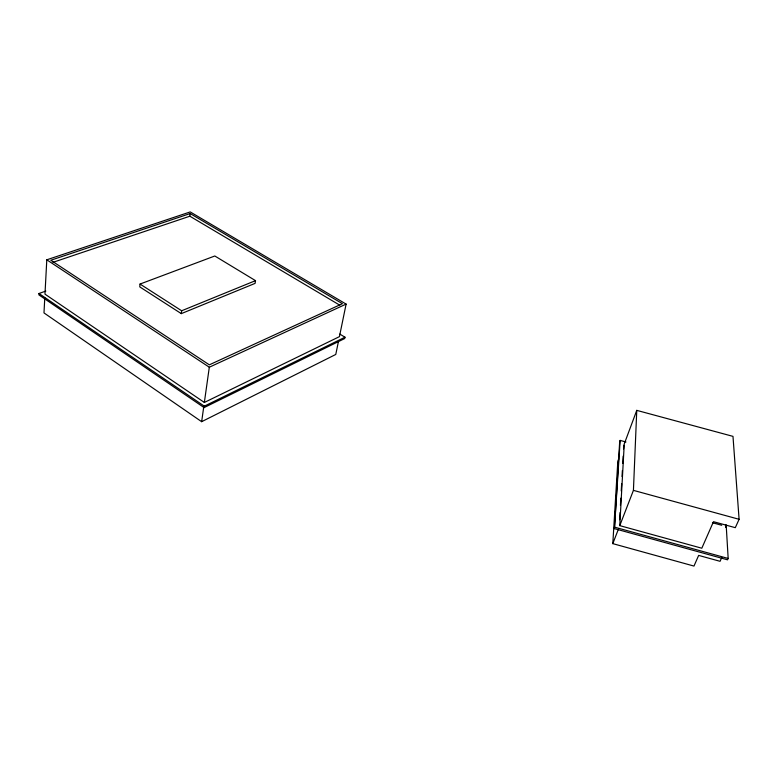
<?xml version="1.0" encoding="UTF-8"?>
<svg xmlns="http://www.w3.org/2000/svg" width="778" height="778" viewBox="0 0 778 778"><rect width="100%" height="100%" fill="white"/><g stroke="black" fill="none" stroke-linecap="round" stroke-linejoin="round"><path stroke-width="1.17" d="M619.774 525.636L633.428 490.364L636.764 410.366L732.983 436.37L739.1 519.296L735.298 527.678L713.475 521.688L701.814 548.227L619.774 525.636L624.248 443.975L636.764 410.366M45.834 291.069L38.968 293.501L38.9 294.891L204.108 407.594L344.712 338.527L344.985 337.214L339.811 334.073M44.784 297.848L43.986 312.921L201.648 421.686L335.775 354.447L338.44 341.484M46.797 259.803L44.978 294.142L204.351 402.45L339.432 336.641L346.113 304.101L190.231 211.927L46.797 259.803L209.311 367.216L346.113 304.101M619.648 519.782L620.047 512.576M620.445 505.369L620.844 498.153M621.243 490.947L621.641 483.731M622.04 476.525L622.371 470.515M622.77 463.309L623.168 456.093M623.567 448.887L623.761 445.279M721.809 557.437L720.058 561.308L698.654 555.404L693.976 566.073L612.801 543.637L617.839 461.189L618.685 458.913M726.166 524.81L728.169 558.468L727.547 559.82L614.435 528.641L619.677 441.709L620.154 440.406L625.989 441.992M614.435 528.641L620.154 440.406M140.04 284.048L139.758 286.887L181.303 313.631L255.087 283.377L255.515 280.644L214.816 255.991L140.04 284.048L181.653 310.772L255.515 280.644M52.953 262.342L189.861 216.206L190.182 213.561L342.408 303.692L209.331 364.833L50.803 260.251L190.182 213.561M181.303 313.631L181.653 310.772M201.648 421.686L203.826 406.252M204.351 402.45L209.311 367.216M204.108 407.594L204.313 406.174L344.985 337.214M612.801 543.637L618.393 529.215M633.428 490.364L739.1 519.296M712.463 522.728L721.721 525.276M614.96 527.27L728.169 558.468M189.861 216.206L339.772 305.171M38.968 293.501L204.313 406.174M725.504 524.936L725.641 527.338"/></g></svg>
